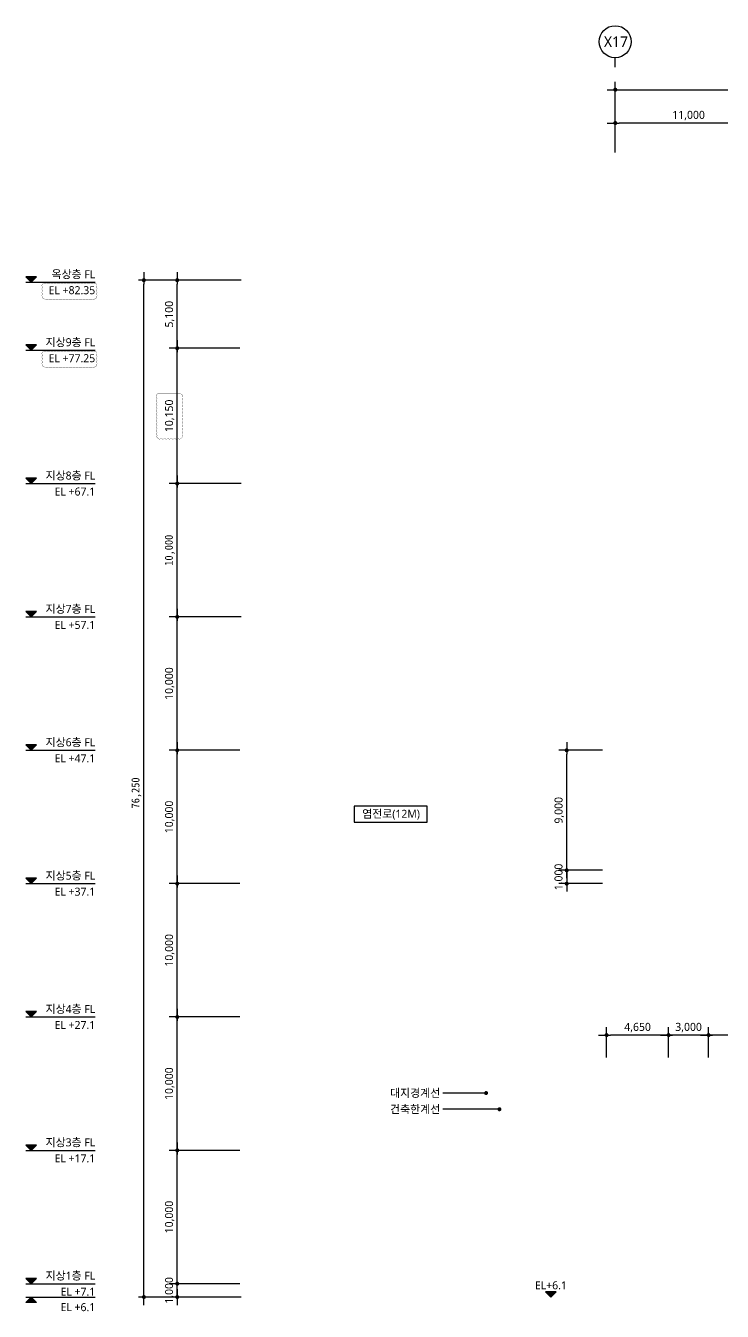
# Model space of a CAD drawing. Header units: millimetres. Extents: x 4937160 to 6265723, y 243853 to 348825.
# Drawn here: x 5273160 to 5325400, y 252425 to 348825 of the extents above; entities that cross this region are included whole.
import ezdxf
from ezdxf.enums import TextEntityAlignment as Align

# ---------------------------------------------------------------- set-up
doc = ezdxf.new("R2010")
doc.units = ezdxf.units.MM
doc.layers.get('0').update_dxf_attribs({"linetype": 'CONTINUOUS'})
for name, color, linetype, lineweight in [('A-AXIS-BUBL', 7, 'CONTINUOUS', 25), ('A-CONC-LIN1', 2, 'CONTINUOUS', 40), ('A-MKXS-LEAD', 7, 'CONTINUOUS', 25), ('A-MKXS-TEXT1', 3, 'CONTINUOUS', 25), ('A-MKXX-SYMB', 7, 'CONTINUOUS', 25), ('A-XXXX-SYMB', 7, 'CONTINUOUS', 25), ('A-XXXX-TXT2', 3, 'CONTINUOUS', 25), ('REV-202205', 20, 'CONTINUOUS', 25)]:
    doc.layers.add(name, color=color, linetype=linetype, lineweight=lineweight)
doc.layers.add('DIM', color=7, linetype='CONTINUOUS')
doc.styles.add('HY울릉도L', font='')
doc.styles.add('돋움체', font='')
doc.styles.add('맑은고딕', font='malgun.ttf')
doc.styles.get('HY울릉도L').set_extended_font_data('HYwulM')
doc.styles.get('돋움체').set_extended_font_data('DotumChe')
doc.dimstyles.new('CDIM', dxfattribs={"dimtxt": 3, "dimasz": 1.5, "dimexe": 2, "dimexo": 1, "dimgap": 1, "dimtad": 1, "dimdec": 0, "dimrnd": 0.5, "dimzin": 0, "dimdsep": 32, "dimlunit": 6, "dimtxsty": 'HY울릉도L', "dimblk1": '_CIDOT', "dimblk2": '_CIDOT', "dimsah": 1, "dimcen": 5.5, "dimclrd": 2, "dimclre": 2, "dimclrt": 7, "dimadec": 0, "dimazin": 0, "dimtfac": 1, "dimtdec": 0, "dimtix": 1, "dimtmove": 2, "dimatfit": 1, "dimldrblk": '_CIDOT', "dimfxl": 1, "dimtolj": 1, "dimtzin": 0, "dimlwd": -1, "dimarcsym": 0})

# ---------------------------------------------------------------- blocks, each defined once
blk = doc.blocks.new('_CIDOT')
at = {"color": 0, "linetype": 'ByBlock'}
blk.add_line((2, 0), (-1, 0), dxfattribs=at)
at = {"color": 0, "linetype": 'ByBlock', "const_width": 0.5}
blk.add_lwpolyline([(-0.25, 0, 1), (0.25, 0, 1)], format="xyb", close=True, dxfattribs=at)
blk = doc.blocks.new('*D978')
at = {"layer": 'DIM', "lineweight": -2, "transparency": 16777216}
for p, q in [((5317373, 339325), (5317373, 342125)), ((5328373, 339325), (5328373, 342125))]:
    blk.add_line(p, q, dxfattribs=at)
at = {"layer": 'DIM', "transparency": 16777216}
blk.add_line((5328073, 341525), (5317673, 341525), dxfattribs=at)
at = {"layer": 'DIM', "transparency": 16777216, "xscale": 300, "yscale": 300, "zscale": 300}
for p, rotation in [((5317373, 341525), 179.9999999998739), ((5328373, 341525), 359.9999999998739)]:
    blk.add_blockref('_CIDOT', p, dxfattribs=dict(at, rotation=rotation))
at = {"layer": 'DIM', "color": 3, "transparency": 16777216, "insert": (5322873, 342087), "char_height": 600, "attachment_point": 5, "style": '맑은고딕'}
blk.add_mtext('\\A1;11,000', dxfattribs=at)
blk = doc.blocks.new('A$C4F5014BF')
at = {"layer": 'A-XXXX-SYMB'}
for points in [[(-4813, 75100), (-4413, 75500), (-5213, 75500)], [(-4813, 70000), (-4413, 70400), (-5213, 70400)], [(-4813, 60000), (-4413, 60400), (-5213, 60400)], [(-4813, 50000), (-4413, 50400), (-5213, 50400)], [(-4813, 40000), (-4413, 40400), (-5213, 40400)], [(-4813, 30000), (-4413, 30400), (-5213, 30400)], [(-4813, 20000), (-4413, 20400), (-5213, 20400)], [(-4813, 10000), (-4413, 10400), (-5213, 10400)], [(-4813, 0), (-4413, 400), (-5213, 400)], [(-4813, -1000), (-4413, -1400), (-5213, -1400)]]:
    blk.add_hatch(color=256, dxfattribs=at).paths.add_polyline_path(points)
for p, q in [((-5213, 75500), (-4813, 75100)), ((-4413, 75500), (-5213, 75500)), ((-4813, 75100), (-4413, 75500)), ((-5213, 75100), (0, 75100)), ((-5213, 70400), (-4813, 70000)), ((-4413, 70400), (-5213, 70400)), ((-4813, 70000), (-4413, 70400)), ((-5213, 70000), (0, 70000)), ((-5213, 60400), (-4813, 60000)), ((-4413, 60400), (-5213, 60400)), ((-5213, 60000), (0, 60000)), ((-4813, 60000), (-4413, 60400)), ((-5213, 50400), (-4813, 50000)), ((-4413, 50400), (-5213, 50400)), ((-4813, 50000), (-4413, 50400)), ((-5213, 50000), (0, 50000)), ((-5213, 40400), (-4813, 40000)), ((-4413, 40400), (-5213, 40400)), ((-5213, 40000), (0, 40000)), ((-4813, 40000), (-4413, 40400)), ((-5213, 30400), (-4813, 30000)), ((-4413, 30400), (-5213, 30400)), ((-5213, 30000), (0, 30000)), ((-4813, 30000), (-4413, 30400)), ((-5213, 20400), (-4813, 20000)), ((-4413, 20400), (-5213, 20400)), ((-4813, 20000), (-4413, 20400)), ((-5213, 20000), (0, 20000)), ((-5213, 10400), (-4813, 10000)), ((-4413, 10400), (-5213, 10400)), ((-5213, 10000), (0, 10000)), ((-4813, 10000), (-4413, 10400)), ((-5213, 400), (-4813, 0)), ((-4413, 400), (-5213, 400)), ((-5213, 0), (0, 0)), ((-4813, 0), (-4413, 400)), ((-5213, -1000), (0, -1000)), ((-5213, -1400), (-4813, -1000)), ((-4413, -1400), (-5213, -1400)), ((-4813, -1000), (-4413, -1400))]:
    blk.add_line(p, q, dxfattribs=at)
at = {"layer": 'A-XXXX-TXT2', "style": '맑은고딕'}
for s, p in [('옥상층 FL', (0, 75700)), ('EL +82.35', (0, 74500)), ('지상9층 FL', (0, 70600)), ('EL +77.25', (0, 69400)), ('지상8층 FL', (0, 60600)), ('EL +67.1', (0, 59400)), ('지상7층 FL', (0, 50600)), ('EL +57.1', (0, 49400)), ('지상6층 FL', (0, 40600)), ('EL +47.1', (0, 39400)), ('지상5층 FL', (0, 30600)), ('EL +37.1', (0, 29400)), ('지상4층 FL', (0, 20600)), ('EL +27.1', (0, 19400)), ('지상3층 FL', (0, 10600)), ('EL +17.1', (0, 9400)), ('지상1층 FL', (0, 600)), ('EL +7.1', (0, -600)), ('EL +6.1', (0, -1756))]:
    blk.add_text(s, height=600, dxfattribs=at).set_placement(p, align=Align.MIDDLE_RIGHT)
blk = doc.blocks.new('*D1023')
at = {"layer": 'DIM', "lineweight": -2, "transparency": 16777216}
blk.add_line((5317373, 339325), (5317373, 344625), dxfattribs=at)
at = {"layer": 'DIM', "transparency": 16777216}
blk.add_line((5317673, 344025), (5405373, 344025), dxfattribs=at)
at = {"layer": 'DIM', "transparency": 16777216, "xscale": 300, "yscale": 300, "zscale": 300, "rotation": 180}
blk.add_blockref('_CIDOT', (5317373, 344025), dxfattribs=at)
at = {"layer": 'DIM', "color": 3, "transparency": 16777216, "insert": (5361523, 344587), "char_height": 600, "attachment_point": 5, "style": '맑은고딕'}
blk.add_mtext('\\A1;132,000', dxfattribs=at)
blk = doc.blocks.new('_None')
blk = doc.blocks.new('*D1246')
at = {"layer": 'DIM', "lineweight": -2, "transparency": 16777216}
for p, q in [((5316423, 285493), (5313133, 285493)), ((5316423, 284493), (5313133, 284493))]:
    blk.add_line(p, q, dxfattribs=at)
at = {"layer": 'DIM', "transparency": 16777216}
for p, q in [((5313733, 285793), (5313733, 286093)), ((5313733, 285493), (5313733, 284493)), ((5313733, 284193), (5313733, 283893))]:
    blk.add_line(p, q, dxfattribs=at)
at = {"layer": 'DIM', "transparency": 16777216, "xscale": 300, "yscale": 300, "zscale": 300}
for p, rotation in [((5313733, 285493), 270), ((5313733, 284493), 90)]:
    blk.add_blockref('_CIDOT', p, dxfattribs=dict(at, rotation=rotation))
at = {"layer": 'DIM', "color": 3, "transparency": 16777216, "insert": (5313171, 284993), "char_height": 600, "attachment_point": 5, "rotation": 90, "style": '맑은고딕'}
blk.add_mtext('\\A1;1,000', dxfattribs=at)
blk = doc.blocks.new('*D1247')
at = {"layer": 'DIM', "lineweight": -2, "transparency": 16777216}
for p, q in [((5316423, 294493), (5313133, 294493)), ((5316423, 285493), (5313133, 285493))]:
    blk.add_line(p, q, dxfattribs=at)
at = {"layer": 'DIM', "transparency": 16777216}
blk.add_line((5313733, 285793), (5313733, 294193), dxfattribs=at)
at = {"layer": 'DIM', "transparency": 16777216, "xscale": 300, "yscale": 300, "zscale": 300}
for p, rotation in [((5313733, 294493), 90), ((5313733, 285493), 270)]:
    blk.add_blockref('_CIDOT', p, dxfattribs=dict(at, rotation=rotation))
at = {"layer": 'DIM', "color": 3, "transparency": 16777216, "insert": (5313173, 289993), "char_height": 600, "attachment_point": 5, "rotation": 90, "style": '맑은고딕'}
blk.add_mtext('\\A1;9,000', dxfattribs=at)
blk = doc.blocks.new('*D1258')
at = {"layer": 'DIM', "lineweight": -2, "transparency": 16777216}
for p, q in [((5321373, 271447), (5321373, 273737)), ((5324373, 271447), (5324373, 273737))]:
    blk.add_line(p, q, dxfattribs=at)
at = {"layer": 'DIM', "transparency": 16777216}
blk.add_line((5324073, 273137), (5321673, 273137), dxfattribs=at)
at = {"layer": 'DIM', "transparency": 16777216, "xscale": 300, "yscale": 300, "zscale": 300, "rotation": 180}
blk.add_blockref('_CIDOT', (5321373, 273137), dxfattribs=at)
at = {"layer": 'DIM', "transparency": 16777216, "xscale": 300, "yscale": 300, "zscale": 300}
blk.add_blockref('_CIDOT', (5324373, 273137), dxfattribs=at)
at = {"layer": 'DIM', "color": 3, "transparency": 16777216, "insert": (5322873, 273697), "char_height": 600, "attachment_point": 5, "style": '맑은고딕'}
blk.add_mtext('\\A1;3,000', dxfattribs=at)
blk = doc.blocks.new('*D1259')
at = {"layer": 'DIM', "lineweight": -2, "transparency": 16777216}
for p, q in [((5324373, 271447), (5324373, 273737)), ((5332373, 271447), (5332373, 273737))]:
    blk.add_line(p, q, dxfattribs=at)
at = {"layer": 'DIM', "transparency": 16777216}
blk.add_line((5332073, 273137), (5324673, 273137), dxfattribs=at)
at = {"layer": 'DIM', "transparency": 16777216, "xscale": 300, "yscale": 300, "zscale": 300, "rotation": 180}
blk.add_blockref('_CIDOT', (5324373, 273137), dxfattribs=at)
at = {"layer": 'DIM', "transparency": 16777216, "xscale": 300, "yscale": 300, "zscale": 300}
blk.add_blockref('_CIDOT', (5332373, 273137), dxfattribs=at)
at = {"layer": 'DIM', "color": 3, "transparency": 16777216, "insert": (5328373, 273697), "char_height": 600, "attachment_point": 5, "style": '맑은고딕'}
blk.add_mtext('\\A1;8,000', dxfattribs=at)
blk = doc.blocks.new('*D1260')
at = {"layer": 'DIM', "lineweight": -2, "transparency": 16777216}
for p, q in [((5316723, 271447), (5316723, 273737)), ((5321373, 271447), (5321373, 273737))]:
    blk.add_line(p, q, dxfattribs=at)
at = {"layer": 'DIM', "transparency": 16777216}
blk.add_line((5321073, 273137), (5317023, 273137), dxfattribs=at)
at = {"layer": 'DIM', "transparency": 16777216, "xscale": 300, "yscale": 300, "zscale": 300, "rotation": 180}
blk.add_blockref('_CIDOT', (5316723, 273137), dxfattribs=at)
at = {"layer": 'DIM', "transparency": 16777216, "xscale": 300, "yscale": 300, "zscale": 300}
blk.add_blockref('_CIDOT', (5321373, 273137), dxfattribs=at)
at = {"layer": 'DIM', "color": 3, "transparency": 16777216, "insert": (5319048, 273697), "char_height": 600, "attachment_point": 5, "style": '맑은고딕'}
blk.add_mtext('\\A1;4,650', dxfattribs=at)
blk = doc.blocks.new('*D1552')
at = {"layer": 'DIM', "lineweight": -2, "transparency": 16777216}
for p, q in [((-300, 11000), (-5600, 11000)), ((-300, 1000), (-5600, 1000))]:
    blk.add_line(p, q, dxfattribs=at)
at = {"layer": 'DIM', "transparency": 16777216}
blk.add_line((-5000, 1300), (-5000, 10700), dxfattribs=at)
at = {"layer": 'DIM', "transparency": 16777216, "xscale": 300, "yscale": 300, "zscale": 300}
for p, rotation in [((-5000, 11000), 90), ((-5000, 1000), 270)]:
    blk.add_blockref('_CIDOT', p, dxfattribs=dict(at, rotation=rotation))
at = {"layer": 'DIM', "color": 3, "transparency": 16777216, "insert": (-5562, 6000), "char_height": 600, "attachment_point": 5, "rotation": 90, "style": '맑은고딕'}
blk.add_mtext('\\A1;10,000', dxfattribs=at)
blk = doc.blocks.new('*D1553')
at = {"layer": 'DIM', "lineweight": -2, "transparency": 16777216}
for p, q in [((-300, 21000), (-5600, 21000)), ((-300, 11000), (-5600, 11000))]:
    blk.add_line(p, q, dxfattribs=at)
at = {"layer": 'DIM', "transparency": 16777216}
blk.add_line((-5000, 11300), (-5000, 20700), dxfattribs=at)
at = {"layer": 'DIM', "transparency": 16777216, "xscale": 300, "yscale": 300, "zscale": 300}
for p, rotation in [((-5000, 21000), 90), ((-5000, 11000), 270)]:
    blk.add_blockref('_CIDOT', p, dxfattribs=dict(at, rotation=rotation))
at = {"layer": 'DIM', "color": 3, "transparency": 16777216, "insert": (-5562, 16000), "char_height": 600, "attachment_point": 5, "rotation": 90, "style": '맑은고딕'}
blk.add_mtext('\\A1;10,000', dxfattribs=at)
blk = doc.blocks.new('*D1554')
at = {"layer": 'DIM', "lineweight": -2, "transparency": 16777216}
for p, q in [((-300, 31000), (-5600, 31000)), ((-300, 21000), (-5600, 21000))]:
    blk.add_line(p, q, dxfattribs=at)
at = {"layer": 'DIM', "transparency": 16777216}
blk.add_line((-5000, 21300), (-5000, 30700), dxfattribs=at)
at = {"layer": 'DIM', "transparency": 16777216, "xscale": 300, "yscale": 300, "zscale": 300}
for p, rotation in [((-5000, 31000), 90), ((-5000, 21000), 270)]:
    blk.add_blockref('_CIDOT', p, dxfattribs=dict(at, rotation=rotation))
at = {"layer": 'DIM', "color": 3, "transparency": 16777216, "insert": (-5562, 26000), "char_height": 600, "attachment_point": 5, "rotation": 90, "style": '맑은고딕'}
blk.add_mtext('\\A1;10,000', dxfattribs=at)
blk = doc.blocks.new('*D1555')
at = {"layer": 'DIM', "lineweight": -2, "transparency": 16777216}
for p, q in [((-300, 41000), (-5600, 41000)), ((-300, 31000), (-5600, 31000))]:
    blk.add_line(p, q, dxfattribs=at)
at = {"layer": 'DIM', "transparency": 16777216}
blk.add_line((-5000, 31300), (-5000, 40700), dxfattribs=at)
at = {"layer": 'DIM', "transparency": 16777216, "xscale": 300, "yscale": 300, "zscale": 300}
for p, rotation in [((-5000, 41000), 90), ((-5000, 31000), 270)]:
    blk.add_blockref('_CIDOT', p, dxfattribs=dict(at, rotation=rotation))
at = {"layer": 'DIM', "color": 3, "transparency": 16777216, "insert": (-5562, 36000), "char_height": 600, "attachment_point": 5, "rotation": 90, "style": '맑은고딕'}
blk.add_mtext('\\A1;10,000', dxfattribs=at)
blk = doc.blocks.new('*D1556')
at = {"layer": 'DIM', "lineweight": -2, "transparency": 16777216}
for p, q in [((-300, 51000), (-5600, 51000)), ((-300, 41000), (-5600, 41000))]:
    blk.add_line(p, q, dxfattribs=at)
at = {"layer": 'DIM', "transparency": 16777216}
blk.add_line((-5000, 41300), (-5000, 50700), dxfattribs=at)
at = {"layer": 'DIM', "transparency": 16777216, "xscale": 300, "yscale": 300, "zscale": 300}
for p, rotation in [((-5000, 51000), 90), ((-5000, 41000), 270)]:
    blk.add_blockref('_CIDOT', p, dxfattribs=dict(at, rotation=rotation))
at = {"layer": 'DIM', "color": 3, "transparency": 16777216, "insert": (-5562, 46000), "char_height": 600, "attachment_point": 5, "rotation": 90, "style": '맑은고딕'}
blk.add_mtext('\\A1;10,000', dxfattribs=at)
blk = doc.blocks.new('*D1557')
at = {"layer": 'DIM', "lineweight": -2, "transparency": 16777216}
for p, q in [((-200, 61000), (-5400, 61000)), ((-200, 51000), (-5400, 51000))]:
    blk.add_line(p, q, dxfattribs=at)
at = {"layer": 'DIM', "transparency": 16777216}
blk.add_line((-5000, 51300), (-5000, 60700), dxfattribs=at)
at = {"layer": 'DIM', "transparency": 16777216, "xscale": 300, "yscale": 300, "zscale": 300}
for p, rotation in [((-5000, 61000), 90), ((-5000, 51000), 270)]:
    blk.add_blockref('_CIDOT', p, dxfattribs=dict(at, rotation=rotation))
at = {"layer": 'DIM', "color": 3, "transparency": 16777216, "insert": (-5557, 56000), "char_height": 600, "attachment_point": 5, "rotation": 90, "style": '돋움체'}
blk.add_mtext('\\A1;10,000', dxfattribs=at)
blk = doc.blocks.new('*D1558')
at = {"layer": 'DIM', "lineweight": -2, "transparency": 16777216}
for p, q in [((-200, 76250), (-7900, 76250)), ((-200, 0), (-7900, 0))]:
    blk.add_line(p, q, dxfattribs=at)
at = {"layer": 'DIM', "transparency": 16777216}
blk.add_line((-7500, 300), (-7500, 75950), dxfattribs=at)
at = {"layer": 'DIM', "transparency": 16777216, "xscale": 300, "yscale": 300, "zscale": 300}
for p, rotation in [((-7500, 76250), 90), ((-7500, 0), 270)]:
    blk.add_blockref('_CIDOT', p, dxfattribs=dict(at, rotation=rotation))
at = {"layer": 'DIM', "color": 3, "transparency": 16777216, "insert": (-8057, 37800), "char_height": 600, "attachment_point": 5, "rotation": 90, "style": '돋움체'}
blk.add_mtext('\\A1;76,250', dxfattribs=at)
blk = doc.blocks.new('*D1559')
at = {"layer": 'DIM', "lineweight": -2, "transparency": 16777216}
for p, q in [((-300, 71150), (-5600, 71150)), ((-300, 61000), (-5600, 61000))]:
    blk.add_line(p, q, dxfattribs=at)
at = {"layer": 'DIM', "transparency": 16777216}
blk.add_line((-5000, 61300), (-5000, 70850), dxfattribs=at)
at = {"layer": 'DIM', "transparency": 16777216, "xscale": 300, "yscale": 300, "zscale": 300}
for p, rotation in [((-5000, 71150), 90), ((-5000, 61000), 270)]:
    blk.add_blockref('_CIDOT', p, dxfattribs=dict(at, rotation=rotation))
at = {"layer": 'DIM', "color": 3, "transparency": 16777216, "insert": (-5562, 66075), "char_height": 600, "attachment_point": 5, "rotation": 90, "style": '맑은고딕'}
blk.add_mtext('\\A1;10,150', dxfattribs=at)
blk = doc.blocks.new('*D1560')
at = {"layer": 'DIM', "lineweight": -2, "transparency": 16777216}
for p, q in [((-300, 76250), (-5600, 76250)), ((-300, 71150), (-5600, 71150))]:
    blk.add_line(p, q, dxfattribs=at)
at = {"layer": 'DIM', "transparency": 16777216}
blk.add_line((-5000, 71450), (-5000, 75950), dxfattribs=at)
at = {"layer": 'DIM', "transparency": 16777216, "xscale": 300, "yscale": 300, "zscale": 300}
for p, rotation in [((-5000, 76250), 90), ((-5000, 71150), 270)]:
    blk.add_blockref('_CIDOT', p, dxfattribs=dict(at, rotation=rotation))
at = {"layer": 'DIM', "color": 3, "transparency": 16777216, "insert": (-5562, 73700), "char_height": 600, "attachment_point": 5, "rotation": 90, "style": '맑은고딕'}
blk.add_mtext('\\A1;5,100', dxfattribs=at)
blk = doc.blocks.new('*D1561')
at = {"layer": 'DIM', "lineweight": -2, "transparency": 16777216}
for p, q in [((-300, 1000), (-5600, 1000)), ((-300, 0), (-5600, 0))]:
    blk.add_line(p, q, dxfattribs=at)
at = {"layer": 'DIM', "transparency": 16777216}
for p, q in [((-5000, 1300), (-5000, 1600)), ((-5000, 0), (-5000, 1000)), ((-5000, -300), (-5000, -600))]:
    blk.add_line(p, q, dxfattribs=at)
at = {"layer": 'DIM', "transparency": 16777216, "xscale": 300, "yscale": 300, "zscale": 300}
for p, rotation in [((-5000, 1000), 270), ((-5000, 0), 90)]:
    blk.add_blockref('_CIDOT', p, dxfattribs=dict(at, rotation=rotation))
at = {"layer": 'DIM', "color": 3, "transparency": 16777216, "insert": (-5562, 500), "char_height": 600, "attachment_point": 5, "rotation": 90, "style": '맑은고딕'}
blk.add_mtext('\\A1;1,000', dxfattribs=at)
blk = doc.blocks.new('A$C7BEA6DB5')
at = {"layer": 'A-XXXX-SYMB'}
blk.add_hatch(color=256, dxfattribs=at).paths.add_polyline_path([(0, 0), (800.000008, 800.000008), (-800.000008, 800.000008)])
for p, q in [((-800.000008, 800.000008), (0, 0)), ((800.000008, 800.000008), (-800.000008, 800.000008)), ((0, 0), (800.000008, 800.000008))]:
    blk.add_line(p, q, dxfattribs=at)
blk = doc.blocks.new('dim-ver')
at = {"layer": 'DIM'}
dim = blk.add_linear_dim(base=(-7500, 76250), p1=(0, 0), p2=(0, 76250), angle=90, dimstyle='CDIM', override={"dimscale": 200, "dimtxsty": '돋움체', "dimclrd": 256, "dimclre": 256, "dimclrt": 3}, dxfattribs=at)
dim.commit()
dim.dimension.update_dxf_attribs({"geometry": '*D1558', "text_midpoint": (-8057.1, 37800), "dimtype": 128})
for base, p1, p2, override, picture, middle in [((-5000, 76250), (0, 71150), (0, 76250), {"dimscale": 200, "dimexe": 3, "dimexo": 1.5, "dimtxsty": '맑은고딕', "dimclrd": 256, "dimclre": 256, "dimclrt": 3}, '*D1560', (-5562, 73700)), ((-5000, 71150), (0, 61000), (0, 71150), {"dimscale": 200, "dimexe": 3, "dimexo": 1.5, "dimtxsty": '맑은고딕', "dimclrd": 256, "dimclre": 256, "dimclrt": 3}, '*D1559', (-5562, 66075)), ((-5000, 61000), (0, 51000), (0, 61000), {"dimscale": 200, "dimtxsty": '돋움체', "dimclrd": 256, "dimclre": 256, "dimclrt": 3}, '*D1557', (-5557.1, 56000)), ((-5000, 51000), (0, 41000), (0, 51000), {"dimscale": 200, "dimexe": 3, "dimexo": 1.5, "dimtxsty": '맑은고딕', "dimclrd": 256, "dimclre": 256, "dimclrt": 3}, '*D1556', (-5562, 46000)), ((-5000, 41000), (0, 31000), (0, 41000), {"dimscale": 200, "dimexe": 3, "dimexo": 1.5, "dimtxsty": '맑은고딕', "dimclrd": 256, "dimclre": 256, "dimclrt": 3}, '*D1555', (-5562, 36000)), ((-5000, 31000), (0, 21000), (0, 31000), {"dimscale": 200, "dimexe": 3, "dimexo": 1.5, "dimtxsty": '맑은고딕', "dimclrd": 256, "dimclre": 256, "dimclrt": 3}, '*D1554', (-5562, 26000)), ((-5000, 21000), (0, 11000), (0, 21000), {"dimscale": 200, "dimexe": 3, "dimexo": 1.5, "dimtxsty": '맑은고딕', "dimclrd": 256, "dimclre": 256, "dimclrt": 3}, '*D1553', (-5562, 16000)), ((-5000, 11000), (0, 1000), (0, 11000), {"dimscale": 200, "dimexe": 3, "dimexo": 1.5, "dimtxsty": '맑은고딕', "dimclrd": 256, "dimclre": 256, "dimclrt": 3}, '*D1552', (-5562, 6000)), ((-5000, 1000), (0, 0), (0, 1000), {"dimscale": 200, "dimexe": 3, "dimexo": 1.5, "dimtxsty": '맑은고딕', "dimclrd": 256, "dimclre": 256, "dimclrt": 3}, '*D1561', (-5562, 500))]:
    dim = blk.add_linear_dim(base=base, p1=p1, p2=p2, angle=90, dimstyle='CDIM', override=override, dxfattribs=at)
    dim.commit()
    dim.dimension.update_dxf_attribs({"geometry": picture, "text_midpoint": middle})

msp = doc.modelspace()

# ---------------------------------------------------------------- linework, layer by layer
at = {"layer": 'A-AXIS-BUBL', "ltscale": 0.2}
msp.add_line((5317373.5, 345724.9), (5317373.5, 346425), dxfattribs=at)
msp.add_circle((5317361.7, 347624.9), 1200, dxfattribs=at)
at = {"layer": 'A-MKXS-LEAD'}
for p, q in [((5307688.6, 268790.9), (5304452.4, 268790.9)), ((5308641, 267573.5), (5304451.2, 267573.5))]:
    msp.add_line(p, q, dxfattribs=at)
at = {"layer": 'A-MKXS-LEAD', "const_width": 150}
for points in [[(5307763.6, 268790.9, -1), (5307613.6, 268790.9, -1)], [(5308763.6, 267573.5, -1), (5308613.6, 267573.5, -1)]]:
    msp.add_lwpolyline(points, format="xyb", close=True, dxfattribs=at)
at = {"layer": 'A-MKXX-SYMB'}
msp.add_lwpolyline([(5297798.2, 289108.9), (5303265, 289108.9), (5303265, 290312), (5297798.2, 290312)], close=True, dxfattribs=at)
at = {"layer": 'REV-202205', "const_width": 20}
for points in [[(5274441.4, 329460.9, -0.5205671), (5274691.4, 329460.9, -0.5205671), (5274941.4, 329460.9, -0.5205671), (5275191.4, 329460.9, -0.5205671), (5275441.4, 329460.9, -0.5205671), (5275691.4, 329460.9, -0.5205671), (5275941.4, 329460.9, -0.5205671), (5276191.4, 329460.9, -0.5205671), (5276441.4, 329460.9, -0.5205671), (5276691.4, 329460.9, -0.5205671), (5276941.4, 329460.9, -0.5205671), (5277191.4, 329460.9, -0.5205671), (5277441.4, 329460.9, -0.5205671), (5277691.4, 329460.9, -0.5205671), (5277941.4, 329460.9, -0.5205671), (5278191.4, 329460.9, -0.5205671), (5278441.4, 329460.9, -0.5205671), (5278445.2, 329214.7, -0.5205671), (5278445.2, 328964.7, -0.5205671), (5278445.2, 328714.7, -0.5205671), (5278445.2, 328464.7, -0.5205671), (5278322.9, 328337, -0.5205671), (5278072.9, 328337, -0.5205671), (5277822.9, 328337, -0.5205671), (5277572.9, 328337, -0.5205671), (5277322.9, 328337, -0.5205671), (5277072.9, 328337, -0.5205671), (5276822.9, 328337, -0.5205671), (5276572.9, 328337, -0.5205671), (5276322.9, 328337, -0.5205671), (5276072.9, 328337, -0.5205671), (5275822.9, 328337, -0.5205671), (5275572.9, 328337, -0.5205671), (5275322.9, 328337, -0.5205671), (5275072.9, 328337, -0.5205671), (5274822.9, 328337, -0.5205671), (5274572.9, 328337, -0.5205671), (5274441.4, 328455.5, -0.5205671), (5274441.4, 328705.5, -0.5205671), (5274441.4, 328955.5, -0.5205671), (5274441.4, 329205.5, -0.5205671)], [(5274441.4, 324360.9, -0.5205671), (5274691.4, 324360.9, -0.5205671), (5274941.4, 324360.9, -0.5205671), (5275191.4, 324360.9, -0.5205671), (5275441.4, 324360.9, -0.5205671), (5275691.4, 324360.9, -0.5205671), (5275941.4, 324360.9, -0.5205671), (5276191.4, 324360.9, -0.5205671), (5276441.4, 324360.9, -0.5205671), (5276691.4, 324360.9, -0.5205671), (5276941.4, 324360.9, -0.5205671), (5277191.4, 324360.9, -0.5205671), (5277441.4, 324360.9, -0.5205671), (5277691.4, 324360.9, -0.5205671), (5277941.4, 324360.9, -0.5205671), (5278191.4, 324360.9, -0.5205671), (5278441.4, 324360.9, -0.5205671), (5278445.2, 324114.7, -0.5205671), (5278445.2, 323864.7, -0.5205671), (5278445.2, 323614.7, -0.5205671), (5278445.2, 323364.7, -0.5205671), (5278322.9, 323237, -0.5205671), (5278072.9, 323237, -0.5205671), (5277822.9, 323237, -0.5205671), (5277572.9, 323237, -0.5205671), (5277322.9, 323237, -0.5205671), (5277072.9, 323237, -0.5205671), (5276822.9, 323237, -0.5205671), (5276572.9, 323237, -0.5205671), (5276322.9, 323237, -0.5205671), (5276072.9, 323237, -0.5205671), (5275822.9, 323237, -0.5205671), (5275572.9, 323237, -0.5205671), (5275322.9, 323237, -0.5205671), (5275072.9, 323237, -0.5205671), (5274822.9, 323237, -0.5205671), (5274572.9, 323237, -0.5205671), (5274441.4, 323355.5, -0.5205671), (5274441.4, 323605.5, -0.5205671), (5274441.4, 323855.5, -0.5205671), (5274441.4, 324105.5, -0.5205671)], [(5283027.3, 321210.4, -0.5205671), (5283277.3, 321210.4, -0.5205671), (5283527.3, 321210.4, -0.5205671), (5283777.3, 321210.4, -0.5205671), (5284027.3, 321210.4, -0.5205671), (5284277.3, 321210.4, -0.5205671), (5284527.3, 321210.4, -0.5205671), (5284777.3, 321210.4, -0.5205671), (5284891.5, 321074.6, -0.5205671), (5284891.5, 320824.6, -0.5205671), (5284891.5, 320574.6, -0.5205671), (5284891.5, 320324.6, -0.5205671), (5284891.5, 320074.6, -0.5205671), (5284891.5, 319824.6, -0.5205671), (5284891.5, 319574.6, -0.5205671), (5284891.5, 319324.6, -0.5205671), (5284891.5, 319074.6, -0.5205671), (5284891.5, 318824.6, -0.5205671), (5284891.5, 318574.6, -0.5205671), (5284891.5, 318324.6, -0.5205671), (5284891.5, 318074.6, -0.5205671), (5284822.4, 317893.7, -0.5205671), (5284572.4, 317893.7, -0.5205671), (5284322.4, 317893.7, -0.5205671), (5284072.4, 317893.7, -0.5205671), (5283822.4, 317893.7, -0.5205671), (5283572.4, 317893.7, -0.5205671), (5283322.4, 317893.7, -0.5205671), (5283072.4, 317893.7, -0.5205671), (5283027.3, 318098.6, -0.5205671), (5283027.3, 318348.6, -0.5205671), (5283027.3, 318598.6, -0.5205671), (5283027.3, 318848.6, -0.5205671), (5283027.3, 319098.6, -0.5205671), (5283027.3, 319348.6, -0.5205671), (5283027.3, 319598.6, -0.5205671), (5283027.3, 319848.6, -0.5205671), (5283027.3, 320098.6, -0.5205671), (5283027.3, 320348.6, -0.5205671), (5283027.3, 320598.6, -0.5205671), (5283027.3, 320848.6, -0.5205671)]]:
    msp.add_lwpolyline(points, format="xyb", close=True, dxfattribs=at)

# ---------------------------------------------------------------- block references
msp.add_blockref('A$C4F5014BF', (5278373.5, 254493.3))
at = {"layer": 'A-CONC-LIN1', "xscale": 0.5, "yscale": 0.5, "zscale": 0.5}
msp.add_blockref('A$C7BEA6DB5', (5312548.9, 253493.3), dxfattribs=at)
at = {"layer": 'DIM'}
msp.add_blockref('dim-ver', (5289523.5, 253493.3), dxfattribs=at)

# ---------------------------------------------------------------- texts
at = {"layer": 'A-MKXS-TEXT1', "style": '맑은고딕'}
msp.add_text('염전로(12M)', height=600, dxfattribs=at).set_placement((5300558.6, 289708.5), align=Align.MIDDLE)
for s, p in [('대지경계선 ', (5304452.4, 268790.9)), ('건축한계선 ', (5304451.2, 267573.5))]:
    msp.add_text(s, height=600, dxfattribs=at).set_placement(p, align=Align.MIDDLE_RIGHT)
at = {"layer": 'A-XXXX-TXT2', "ltscale": 0.2, "style": '맑은고딕'}
msp.add_text('X17', height=800, dxfattribs=at).set_placement((5317424.4, 347624.9), align=Align.MIDDLE_CENTER)
at = {"layer": 'A-XXXX-TXT2', "style": '맑은고딕'}
msp.add_text('EL+6.1', height=600, dxfattribs=at).set_placement((5312548.9, 253893.3), align=Align.BOTTOM_CENTER)

# ---------------------------------------------------------------- dimensions: what is measured, and where the dimension line sits
at = {"layer": 'DIM'}
dim = msp.add_aligned_dim(p1=(5317373.5, 339024.9), p2=(5405373.5, 339024.9), distance=5000, text='132,000', dimstyle='CDIM', override={"dimscale": 200, "dimexe": 3, "dimexo": 1.5, "dimtxsty": '맑은고딕', "dimblk2": 'None', "dimse2": 1, "dimclrd": 256, "dimclre": 256, "dimclrt": 3}, dxfattribs=at)
dim.commit()
dim.dimension.update_dxf_attribs({"geometry": '*D1023', "text_midpoint": (5361523.5, 344586.9)})
dim = msp.add_aligned_dim(p1=(5328373.5, 339024.9), p2=(5317373.5, 339024.9), distance=-2500, dimstyle='CDIM', override={"dimscale": 200, "dimexe": 3, "dimexo": 1.5, "dimtxsty": '맑은고딕', "dimclrd": 256, "dimclre": 256, "dimclrt": 3}, dxfattribs=at)
dim.commit()
dim.dimension.update_dxf_attribs({"geometry": '*D978', "text_midpoint": (5322873.5, 342086.9)})
for base, p1, p2, angle, picture, middle in [((5313733.2, 294493.3), (5316723.5, 285493.3), (5316723.5, 294493.3), 90, '*D1247', (5313172.8, 289993.3)), ((5313733.2, 284493.3), (5316723.5, 285493.3), (5316723.5, 284493.3), 270, '*D1246', (5313171.2, 284993.3)), ((5316723.5, 273137.1), (5321373.5, 271146.8), (5316723.5, 271146.8), 180, '*D1260', (5319048.5, 273697.5)), ((5321373.5, 273137.1), (5324373.5, 271146.8), (5321373.5, 271146.8), 180, '*D1258', (5322873.5, 273697.5)), ((5324373.5, 273137.1), (5332373.5, 271146.8), (5324373.5, 271146.8), 180, '*D1259', (5328373.5, 273697.5))]:
    dim = msp.add_linear_dim(base=base, p1=p1, p2=p2, angle=angle, dimstyle='CDIM', override={"dimscale": 200, "dimexe": 3, "dimexo": 1.5, "dimtxsty": '맑은고딕', "dimclrd": 256, "dimclre": 256, "dimclrt": 3}, dxfattribs=at)
    dim.commit()
    dim.dimension.update_dxf_attribs({"geometry": picture, "text_midpoint": middle})

doc.saveas('drawing.dxf')
